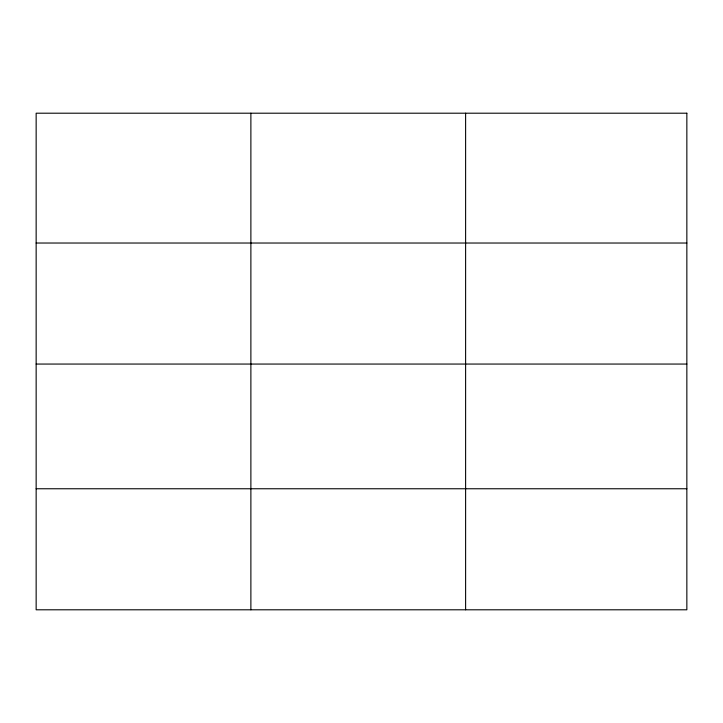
<?xml version="1.0" encoding="UTF-8"?>
<svg xmlns="http://www.w3.org/2000/svg" width="723" height="723" viewBox="0 0 723 723"><rect width="100%" height="100%" fill="white"/><g stroke="black" fill="none" stroke-linecap="round" stroke-linejoin="round"><path stroke-width="1.08" d="M36.15 243.027L686.85 243.027M36.15 364.058L686.85 364.058M36.15 488.757L686.85 488.757M465.612 113.204L465.612 609.796M250.881 113.204L250.881 609.796M686.85 113.204L36.15 113.204L36.15 609.796L686.85 609.796L686.85 113.204"/></g></svg>
